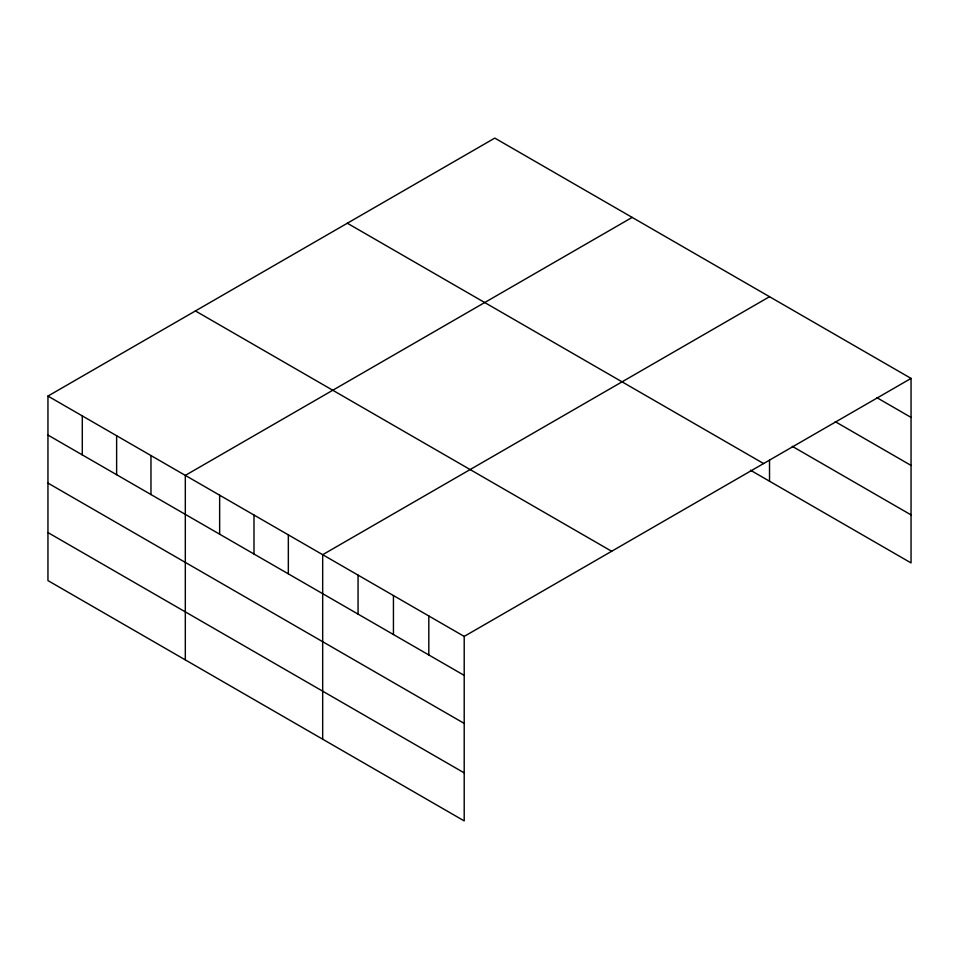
<?xml version="1.0" encoding="UTF-8"?>
<svg xmlns="http://www.w3.org/2000/svg" width="959" height="959" viewBox="0 0 959 959"><rect width="100%" height="100%" fill="white"/><g stroke="black" fill="none" stroke-linecap="round" stroke-linejoin="round"><path stroke-width="1.44" d="M911.05 378.409L464.204 636.404L464.204 820.904L47.95 580.591L47.95 396.079L494.796 138.096L911.05 378.409L911.05 562.921L750.441 470.198M632.161 217.405L185.315 475.388L185.315 659.888M769.526 296.703L322.68 554.698L322.68 739.197M876.934 397.697L911.05 417.405M835.229 421.648L911.05 465.427M792.266 446.319L911.05 514.899M347.338 223.231L763.592 463.545M195.408 310.944L611.662 551.269M47.95 396.079L464.204 636.404M47.95 435.062L464.204 675.388M47.95 483.084L464.204 723.41M47.95 532.569L464.204 772.882M769.526 460.02L769.526 481.214M428.817 615.978L428.817 654.961M393.442 595.551L393.442 634.534M358.055 575.124L358.055 614.108M288.335 534.87L288.335 573.854M253.991 515.043L253.991 554.026M219.647 495.216L219.647 534.199M150.971 455.561L150.971 494.544M116.626 435.734L116.626 474.717M82.294 415.906L82.294 454.89"/></g></svg>
